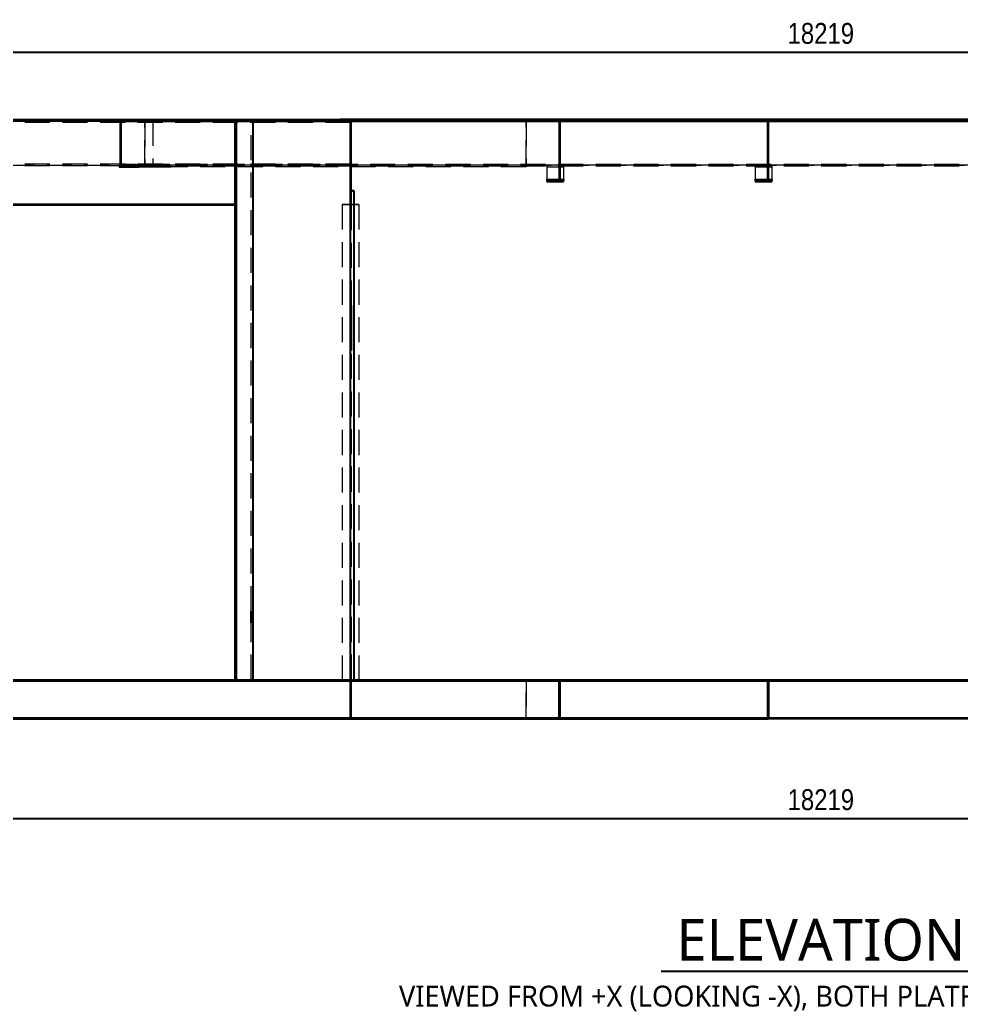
# Model space of a CAD drawing. Header units: millimetres. Extents: x -9090 to 13149, y 29520 to 42516.
# Drawn here: x -3230 to 2405, y 29520 to 35455 of the extents above; entities that cross this region are included whole.
import ezdxf
from ezdxf.enums import TextEntityAlignment as Align

# ---------------------------------------------------------------- set-up
doc = ezdxf.new("R2010")
doc.units = ezdxf.units.MM
doc.linetypes.add('HIDDEN_50', pattern=[225, 150, -75])
for name, color, linetype, lineweight in [('DIMENSIONS', 3, 'Continuous', 18), ('PLATE_HIDDEN', 8, 'HIDDEN_50', 18), ('PLATE_VISIBLE', 7, 'Continuous', 35), ('PROFILE_HIDDEN', 9, 'HIDDEN_50', 18), ('PROFILE_VISIBLE', 4, 'Continuous', 25), ('TEXT', 2, 'Continuous', 25)]:
    doc.layers.add(name, color=color, linetype=linetype, lineweight=lineweight)
doc.styles.add('OpenSans', font='OpenSans-Regular.ttf')
doc.styles.add('OpenSansCondensed-Light', font='OpenSansCondensed-Light.ttf')
doc.dimstyles.new('DIM_1_50', dxfattribs={"dimscale": 50, "dimtxt": 2.5, "dimasz": 2.5, "dimexe": 1.5, "dimexo": 1.5, "dimgap": 1, "dimtad": 1, "dimdec": 0, "dimzin": 12, "dimdsep": 46, "dimtxsty": 'OpenSansCondensed-Light', "dimtsz": 0.00125, "dimcen": 2.5, "dimclrd": 3, "dimclre": 3, "dimclrt": 3, "dimazin": 3, "dimtfac": 0.5, "dimtmove": 2, "dimatfit": 3})

msp = doc.modelspace()

# ---------------------------------------------------------------- linework, layer by layer
at = {"layer": 'PLATE_HIDDEN'}
for p, q in [((-2746.9, 34850), (-3745, 34850)), ((-3745, 34849.6), (-2655, 34849.6)), ((-2485.1, 34850), (-2434.4, 34850)), ((-2485, 34849.6), (-1250, 34849.6)), ((-2482.4, 34585), (-2482.4, 34845.1)), ((-2482.4, 34845.1), (-2482.4, 34585)), ((-200, 34850), (-2477.5, 34850)), ((-2477.2, 34850), (-2434.4, 34850)), ((-2434.4, 34850), (-2434.4, 34585)), ((-2434.4, 34850), (-2284.7, 34850)), ((-2284.7, 34850), (-2336.9, 34850)), ((-1250, 34585), (-1250, 34850)), ((-1250, 34850), (-200, 34850)), ((-1250, 34849.6), (-1250, 34354.6)), ((-1250, 34349.3), (-1250, 34849.6)), ((-200, 34850), (-200, 34585)), ((-200, 34850), (264.3, 34850)), ((-200, 34585), (-200, 34850)), ((-200, 34585), (-200, 34850)), ((264.5, 34850), (-200, 34850)), ((-200, 34850), (-200, 34585)), ((3, 34850), (3, 34585)), ((1250, 34845.1), (1250, 34585)), ((1632.1, 34850), (3634, 34850)), ((4370, 34850), (1633, 34850)), ((-3745, 34585), (-2482.4, 34585)), ((-2434.4, 34585), (-2534.3, 34585)), ((-2482.4, 34585), (-200, 34585)), ((-200, 34585), (-1250, 34585)), ((3634, 34585), (-200, 34585)), ((-200, 34585), (4370, 34585)), ((3, 34585), (3, 34500.8)), ((1250, 34585), (1250, 34500.8)), ((-1250, 34354.6), (-1250, 34349.3)), ((-1250, 34349.3), (-1250, 31505)), ((-1250, 34349.3), (-1250, 31505)), ((-1250, 31278), (-1250, 31495.1)), ((-200, 31495.1), (-200, 31278)), ((-200, 31278), (-200, 31495.1))]:
    msp.add_line(p, q, dxfattribs=at)
at = {"layer": 'PLATE_VISIBLE'}
for p, q in [((-1939.4, 34849.6), (-3750, 34849.6)), ((-2482.4, 34850), (-2746.9, 34850)), ((-2655, 34849.6), (-2485, 34849.6)), ((-2624.7, 34850.5), (-1688.7, 34850.5)), ((-2624.7, 34585), (-2624.7, 34850)), ((-2624.7, 34850), (-2477.2, 34850)), ((-2529.9, 34850.8), (-2624.5, 34850.5)), ((-1550.1, 34850.8), (-2529.9, 34850.8)), ((-2379.6, 34850), (-2529.9, 34850)), ((-2529.9, 34850), (-2526.6, 34850)), ((-2526.6, 34850), (-2485.1, 34850)), ((-2482.4, 34845.1), (-2482.4, 34850)), ((-2477.5, 34850), (-2482.4, 34850)), ((-2482.4, 34850), (-2482.4, 34845.1)), ((-2336.9, 34850), (-2379.6, 34850)), ((-1939.4, 34850.3), (-1939.4, 31500)), ((-1939.4, 31500), (-1939.4, 34850.3)), ((-1939.4, 31500), (-1939.4, 34850.3)), ((-1939.4, 34850.3), (3775.3, 34850.3)), ((-1939.4, 34349.3), (-1939.4, 34849.6)), ((-1688.7, 34850.5), (-1550.1, 34850.8)), ((-1688.5, 34850), (2938.3, 34850)), ((-1548.1, 34850), (-1688.5, 34850)), ((2797.9, 34850), (-1548.1, 34850)), ((-1250, 34849.6), (-1250, 34349.3)), ((3, 34495.8), (3, 34850)), ((264.3, 34850), (1632.1, 34850)), ((1633, 34850), (264.5, 34850)), ((1250, 34495.8), (1250, 34850)), ((1250, 34850), (1250, 34845.1)), ((-2534.3, 34585), (-2624.7, 34585)), ((3, 34500.8), (3, 34495.8)), ((1250, 34500.8), (1250, 34495.8)), ((-3750, 34349.3), (-1939.4, 34349.3)), ((-1250, 31500), (-3750, 31500)), ((-200, 31500), (-3750, 31500)), ((-3750, 31500), (-200, 31500)), ((-3750, 31500), (-200, 31500)), ((0, 31500), (-3750, 31500)), ((3775.3, 31500), (-1939.4, 31500)), ((-1250, 31505), (-1250, 31500)), ((-1250, 31505), (-1250, 31500)), ((-1250, 31495.1), (-1250, 31500)), ((-1250, 31500), (-1250, 31273.1)), ((4375, 31500), (-200, 31500)), ((-200, 31500), (4375, 31500)), ((-200, 31500), (-200, 31495.1)), ((-200, 31495.1), (-200, 31500)), ((-200, 31500), (6875, 31500)), ((0, 31273.1), (0, 31500)), ((0, 31273.1), (0, 31500)), ((0, 31500), (0, 31273.1)), ((1250, 31500), (0, 31500)), ((0, 31500), (0, 31273.1)), ((1250, 31273.1), (1250, 31500)), ((1250, 31500), (1250, 31273.1)), ((1250, 31273.1), (1250, 31500)), ((-200, 31273.1), (-3750, 31273.1)), ((-3750, 31273.1), (0, 31273.1)), ((-1250, 31273.1), (-1250, 31278)), ((-200, 31278), (-200, 31273.1)), ((-200, 31273.1), (-200, 31278)), ((6875, 31273.1), (-200, 31273.1)), ((0, 31273.1), (1250, 31273.1))]:
    msp.add_line(p, q, dxfattribs=at)
at = {"layer": 'PROFILE_HIDDEN'}
for p, q in [((-1250, 34845), (-3750, 34845)), ((-1250, 34845), (-3750, 34845)), ((-1250, 34840), (-3750, 34840)), ((-1250, 34840), (-3750, 34840)), ((-2755, 34850), (-3745, 34850)), ((-2755, 34850), (-3745, 34850)), ((-1250, 34850), (-2485, 34850)), ((-1250, 34850), (-2485, 34850)), ((-2482.4, 34850), (-2482.4, 34845)), ((-2482.4, 34845), (-2482.4, 34850)), ((-2482.4, 34845), (3760.2, 34845)), ((-2482.4, 34845), (4370, 34845)), ((-1844.7, 31915), (-1844.7, 34844.6)), ((-1844.7, 31915), (-1844.7, 34844.6)), ((-1275, 34855), (-1315, 34855)), ((-1275, 34855), (-1315, 34855)), ((-1313.5, 34850), (-1313.5, 34855)), ((-1213.5, 34850), (-1313.5, 34850)), ((-1307.9, 34855), (-1277.9, 34855)), ((-1307.9, 34855), (-1277.9, 34855)), ((-1257.9, 34855), (-1217.9, 34855)), ((-1257.9, 34855), (-1217.9, 34855)), ((-1250, 34855), (-1255, 34855)), ((-1250, 34855), (-1255, 34855)), ((-1250, 34845), (-1250, 34855)), ((-1250, 34855), (-1250, 34845)), ((-1250, 34855), (-1250, 34850)), ((-1250, 34850), (-1250, 34855)), ((-1250, 34840), (-1250, 34850)), ((-1250, 34850), (-1250, 34840)), ((-1250, 34850), (263.1, 34850)), ((-1250, 34850), (263.1, 34850)), ((-1213.5, 34855), (-1213.5, 34850)), ((-60.5, 34850), (-60.5, 34855)), ((39.5, 34850), (-60.5, 34850)), ((-58.3, 34855), (-18.4, 34855)), ((-58.3, 34855), (-18.4, 34855)), ((1.6, 34855), (41.6, 34855)), ((1.6, 34855), (41.6, 34855)), ((39.5, 34855), (39.5, 34850)), ((1191.2, 34855), (1231.2, 34855)), ((1191.2, 34855), (1231.2, 34855)), ((1251.2, 34855), (1281.2, 34855)), ((1251.2, 34855), (1281.2, 34855)), ((1631.5, 34850), (3634, 34850)), ((1631.5, 34850), (3634, 34850)), ((-1250, 34590), (-3745, 34590)), ((-1250, 34590), (-3745, 34590)), ((-1250, 34580), (-3745, 34580)), ((-1250, 34580), (-3745, 34580)), ((-2444.4, 34585), (-2544.3, 34585)), ((-2444.4, 34575), (-2544.3, 34575)), ((-2482.4, 34590), (-2482.4, 34580)), ((-2482.4, 34580), (-2482.4, 34590)), ((-2482.4, 34590), (4370, 34590)), ((-2482.4, 34590), (4370, 34590)), ((-2482.4, 34580), (4370, 34580)), ((-2482.4, 34580), (4370, 34580)), ((-2324.6, 34585), (-2444.4, 34585)), ((-2444.4, 34585), (-2444.4, 34575)), ((-2444.4, 34575), (-2324.6, 34575)), ((-2425, 34575), (-2425, 34585)), ((-2425, 34585), (-2425, 34575)), ((-200, 34585), (-2425, 34585)), ((-200, 34585), (-2425, 34585)), ((-200, 34575), (-2425, 34575)), ((-200, 34575), (-2425, 34575)), ((-2324.6, 34585), (-2415, 34585)), ((-2324.6, 34575), (-2415, 34575)), ((-2324.6, 34575), (-2324.6, 34585)), ((-1250, 34580), (-1250, 34590)), ((-1250, 34590), (-1250, 34580)), ((-1250, 34575), (-1250, 34585)), ((-1250, 34585), (-1250, 34575)), ((-200, 34585), (-1250, 34585)), ((-200, 34585), (-1250, 34585)), ((-200, 34575), (-1250, 34575)), ((-200, 34575), (-1250, 34575)), ((-200, 34575), (-200, 34585)), ((-200, 34585), (-200, 34575)), ((-200, 34575), (-200, 34585)), ((-200, 34585), (-200, 34575)), ((24.5, 34585), (-75.5, 34585)), ((-75.5, 34585), (-75.5, 34575)), ((-75.5, 34585), (-75.5, 34500.7)), ((-75.5, 34575), (24.5, 34575)), ((-75.5, 34575), (-75.5, 34490.8)), ((24.5, 34575), (24.5, 34585)), ((24.5, 34585), (24.5, 34500.7)), ((24.5, 34575), (24.5, 34490.8)), ((1271.5, 34585), (1171.5, 34585)), ((1171.5, 34585), (1171.5, 34575)), ((1171.5, 34585), (1171.5, 34500.7)), ((1171.5, 34575), (1271.5, 34575)), ((1171.5, 34575), (1171.5, 34490.8)), ((1271.5, 34575), (1271.5, 34585)), ((1271.5, 34585), (1271.5, 34500.7)), ((1271.5, 34575), (1271.5, 34490.8)), ((-1244, 33745), (-1244, 34425)), ((-1244, 33745), (-1244, 34425)), ((-1200, 34349.3), (-1300, 34349.3)), ((-1300, 34349.3), (-1200, 34349.3)), ((-1300, 34349.3), (-1300, 31505)), ((-1300, 34349.3), (-1300, 31505)), ((-1200, 34349.3), (-1200, 31505)), ((-1200, 34349.3), (-1200, 31505)), ((-1244, 31505), (-1244, 33475)), ((-1244, 31505), (-1244, 33475)), ((-1844.7, 31505), (-1844.7, 31845)), ((-1844.7, 31505), (-1844.7, 31845))]:
    msp.add_line(p, q, dxfattribs=at)
at = {"layer": 'PROFILE_VISIBLE'}
for p, q in [((-1315, 34855), (-3750, 34855)), ((-1315, 34855), (-3750, 34855)), ((-2485, 34850), (-2755, 34850)), ((-2485, 34850), (-2755, 34850)), ((-2482.4, 34855), (-2482.4, 34850)), ((-2482.4, 34850), (-2482.4, 34855)), ((-2482.4, 34855), (-1307.9, 34855)), ((-2482.4, 34855), (-1307.9, 34855)), ((-1833.4, 34849.6), (-1933.4, 34849.6)), ((-1933.4, 34849.6), (-1844.7, 34849.6)), ((-1933.4, 31500), (-1933.4, 34849.6)), ((-1933.4, 31500), (-1933.4, 34849.6)), ((-1844.7, 34849.6), (-1833.4, 34849.6)), ((-1844.7, 34844.6), (-1844.7, 34849.6)), ((-1844.7, 34844.6), (-1844.7, 34849.6)), ((-1833.4, 31500), (-1833.4, 34849.6)), ((-1833.4, 31500), (-1833.4, 34849.6)), ((-1313.5, 34860), (-1213.5, 34860)), ((-1313.5, 34855), (-1313.5, 34860)), ((-1313.5, 34860), (-1213.5, 34860)), ((-1313.5, 34850), (-1313.5, 34860)), ((-1213.5, 34850), (-1313.5, 34850)), ((-1277.9, 34855), (-1257.9, 34855)), ((-1277.9, 34855), (-1257.9, 34855)), ((-1255, 34855), (-1275, 34855)), ((-1255, 34855), (-1275, 34855)), ((-1250, 34860), (-1250, 34855)), ((-1250, 34855), (-1250, 34860)), ((-1250, 34860), (3634, 34860)), ((-1250, 34860), (3634, 34860)), ((-1217.9, 34855), (-58.3, 34855)), ((-1217.9, 34855), (-58.3, 34855)), ((-1213.5, 34860), (-1213.5, 34855)), ((-1213.5, 34860), (-1213.5, 34850)), ((-60.5, 34860), (39.5, 34860)), ((-60.5, 34855), (-60.5, 34860)), ((-60.5, 34860), (39.5, 34860)), ((-60.5, 34850), (-60.5, 34860)), ((39.5, 34850), (-60.5, 34850)), ((-18.4, 34855), (1.6, 34855)), ((-18.4, 34855), (1.6, 34855)), ((39.5, 34860), (39.5, 34855)), ((39.5, 34860), (39.5, 34850)), ((41.6, 34855), (1191.2, 34855)), ((41.6, 34855), (1191.2, 34855)), ((263.1, 34850), (1631.5, 34850)), ((263.1, 34850), (1631.5, 34850)), ((1186.5, 34860), (1286.5, 34860)), ((1186.5, 34850), (1186.5, 34860)), ((1186.5, 34860), (1286.5, 34860)), ((1186.5, 34850), (1186.5, 34860)), ((1286.5, 34850), (1186.5, 34850)), ((1286.5, 34850), (1186.5, 34850)), ((1231.2, 34855), (1251.2, 34855)), ((1231.2, 34855), (1251.2, 34855)), ((1281.2, 34855), (2440.7, 34855)), ((1281.2, 34855), (2440.7, 34855)), ((1286.5, 34860), (1286.5, 34850)), ((1286.5, 34860), (1286.5, 34850)), ((-2514.9, 34585), (-2634.7, 34585)), ((-2634.7, 34585), (-2634.7, 34575)), ((-2544.3, 34585), (-2634.7, 34585)), ((-2634.7, 34575), (-2514.9, 34575)), ((-2544.3, 34575), (-2634.7, 34575)), ((-2514.9, 34575), (-2514.9, 34585)), ((-2415, 34585), (-2514.9, 34585)), ((-2415, 34575), (-2514.9, 34575)), ((-75.5, 34500.7), (-75.5, 34495.8)), ((24.5, 34495.8), (-75.5, 34495.8)), ((-75.5, 34495.8), (-75.5, 34485.8)), ((-75.5, 34490.8), (-75.5, 34485.8)), ((-75.5, 34485.8), (24.5, 34485.8)), ((24.5, 34500.7), (24.5, 34495.8)), ((24.5, 34485.8), (24.5, 34495.8)), ((24.5, 34490.8), (24.5, 34485.8)), ((1171.5, 34500.7), (1171.5, 34495.8)), ((1271.5, 34495.8), (1171.5, 34495.8)), ((1171.5, 34495.8), (1171.5, 34485.8)), ((1171.5, 34490.8), (1171.5, 34485.8)), ((1171.5, 34485.8), (1271.5, 34485.8)), ((1271.5, 34500.7), (1271.5, 34495.8)), ((1271.5, 34485.8), (1271.5, 34495.8)), ((1271.5, 34490.8), (1271.5, 34485.8)), ((-1228.5, 34430), (-1250, 34430)), ((-1250, 34430), (-1244, 34430)), ((-1250, 31500), (-1250, 34430)), ((-1250, 31500), (-1250, 34430)), ((-1244, 34430), (-1228.5, 34430)), ((-1244, 34425), (-1244, 34430)), ((-1244, 34425), (-1244, 34430)), ((-1228.5, 31500), (-1228.5, 34430)), ((-1228.5, 31500), (-1228.5, 34430)), ((-1244, 33475), (-1244, 33745)), ((-1244, 33475), (-1244, 33745)), ((-1844.7, 31845), (-1844.7, 31915)), ((-1844.7, 31845), (-1844.7, 31915)), ((-1833.4, 31500), (-1933.4, 31500)), ((-1933.4, 31500), (-1844.7, 31500)), ((-1844.7, 31500), (-1844.7, 31505)), ((-1844.7, 31500), (-1844.7, 31505)), ((-1844.7, 31500), (-1833.4, 31500)), ((-1300, 31505), (-1300, 31500)), ((-1300, 31505), (-1300, 31500)), ((-1200, 31500), (-1300, 31500)), ((-1300, 31500), (-1200, 31500)), ((-1228.5, 31500), (-1250, 31500)), ((-1250, 31500), (-1244, 31500)), ((-1244, 31500), (-1244, 31505)), ((-1244, 31500), (-1244, 31505)), ((-1244, 31500), (-1228.5, 31500)), ((-1200, 31505), (-1200, 31500)), ((-1200, 31505), (-1200, 31500))]:
    msp.add_line(p, q, dxfattribs=at)
at = {"layer": 'TEXT'}
msp.add_line((608.6, 29760.6), (2521.1, 29760.6), dxfattribs=at)

# ---------------------------------------------------------------- texts
at = {"layer": 'TEXT', "style": 'OpenSans'}
for s, height, p in [('ELEVATION', 250, (1564.8, 30073.1)), ('VIEWED FROM +X (LOOKING -X), BOTH PLATFORMS   -   SCALE 1:50', 125, (1564.8, 29673.1))]:
    msp.add_text(s, height=height, dxfattribs=at).set_placement(p, align=Align.TOP_CENTER)

# ---------------------------------------------------------------- dimensions: what is measured, and where the dimension line sits
at = {"layer": 'DIMENSIONS'}
for base, p1, p2 in [((-7544.6, 35260), (-7544.6, 34860), (10674.2, 34860)), ((-7544.6, 30673.1), (-7544.6, 31273.1), (10674.2, 31273.1))]:
    msp.add_linear_dim(base=base, p1=p1, p2=p2, dimstyle='DIM_1_50', dxfattribs=at).render()

doc.saveas('drawing.dxf')
